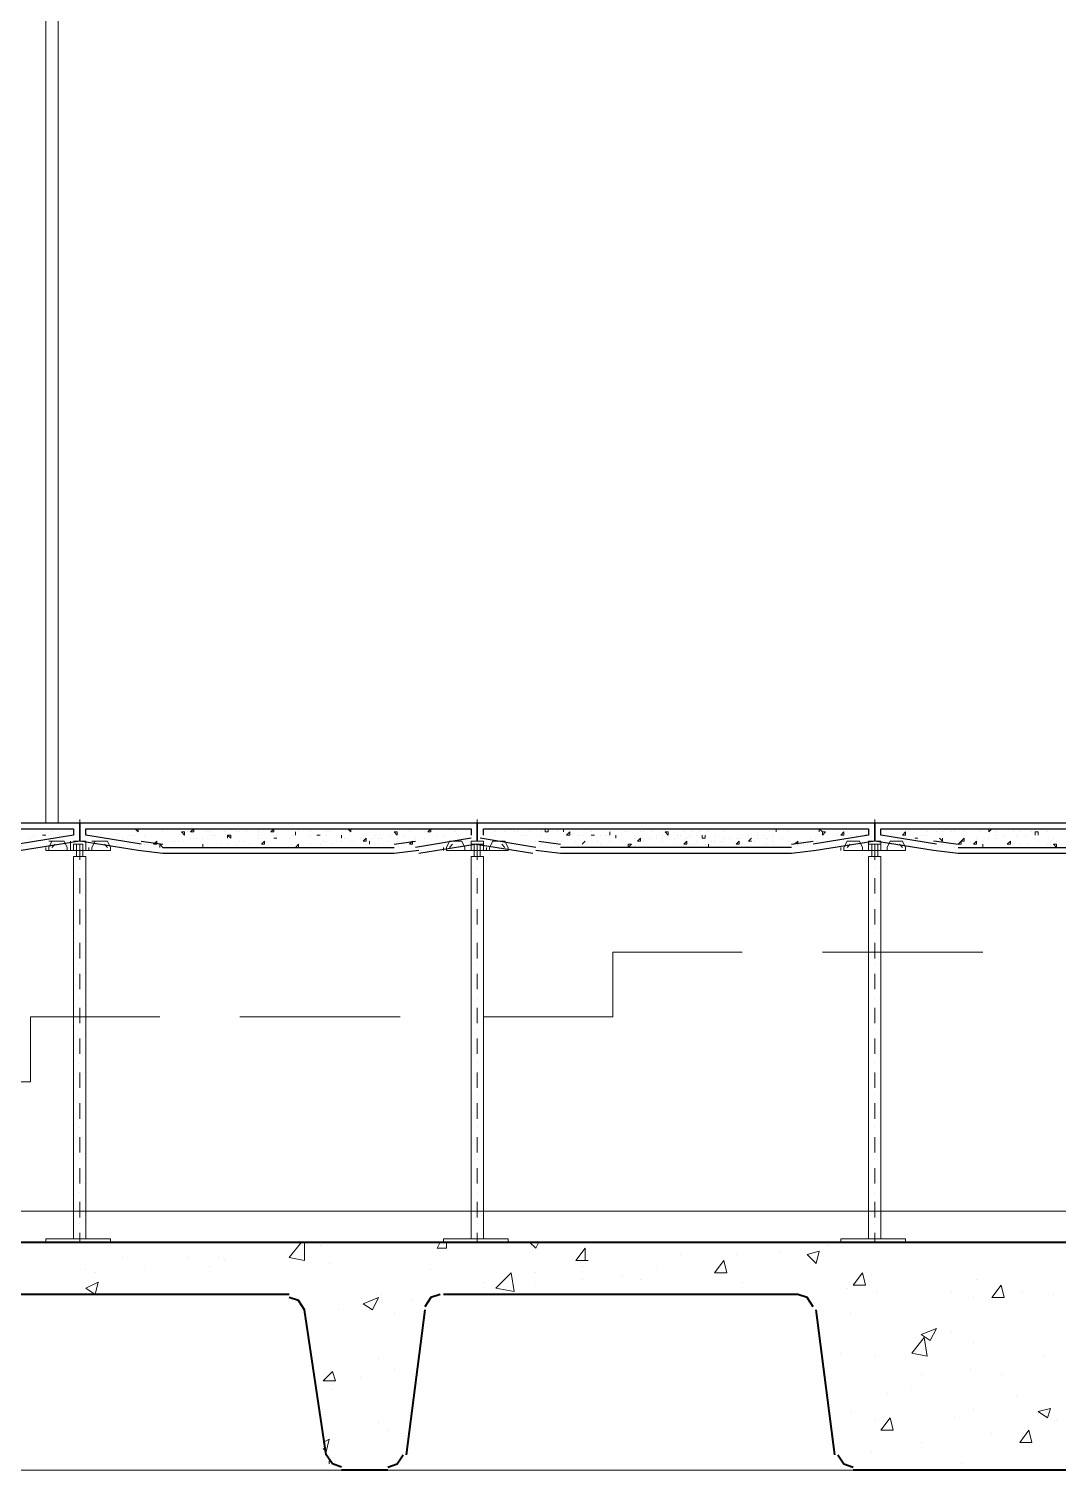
# Model space of a CAD drawing. Header units: millimetres. Extents: x 182 to 575, y -105 to 95.
# Drawn here: x 372.887 to 374.477, y 4.172 to 6.398 of the extents above; entities that cross this region are included whole.
import ezdxf

# ---------------------------------------------------------------- set-up
doc = ezdxf.new("R2010")
doc.units = ezdxf.units.MM
doc.header["$MEASUREMENT"] = 0
doc.layers.add('PDF_Geometry', color=7, linetype='Continuous')

msp = doc.modelspace()

# ---------------------------------------------------------------- linework, layer by layer
at = {"layer": 'PDF_Geometry', "lineweight": 20}
for points in [[(374.875, 8.2245), (374.875, 7.7245), (374.875, 5.1722), (374.875, 7.7245), (372.9321, 7.7245), (372.9321, 5.1722)], [(372.9131, 5.1722), (372.9131, 7.7245), (370.975, 7.7245), (370.975, 4.9722)], [(372.956, 5.1293), (372.9464, 5.1293), (372.9512, 5.1293), (372.9464, 5.1293), (372.9464, 5.1341), (372.9417, 5.1436), (372.9179, 5.1436), (372.9417, 5.1436), (372.9226, 5.1436), (372.9179, 5.1341), (372.9226, 5.1436)], [(372.9179, 5.1436), (372.9179, 5.1436)], [(372.9417, 5.1436), (372.9464, 5.1341), (372.9417, 5.1436)], [(372.9417, 5.1436), (372.9417, 5.1436)], [(372.9512, 5.1436), (372.9512, 5.1293)], [(372.975, 5.1436), (372.956, 5.1436), (372.975, 5.1436), (372.975, 5.1293), (372.975, 5.1388), (372.975, 5.1293), (372.9798, 5.1293), (372.975, 5.1293), (372.9845, 5.1293)], [(372.956, 5.1436), (372.956, 5.1436)], [(372.975, 5.1436), (372.975, 5.1436)], [(372.9845, 5.1436), (373.0083, 5.1436), (372.9893, 5.1436), (372.9845, 5.1341), (372.9845, 5.1293), (372.9845, 5.1341)], [(372.9845, 5.1341), (372.9893, 5.1436), (372.9845, 5.1341)], [(372.9845, 5.1436), (372.9845, 5.1436)], [(373.0083, 5.1436), (373.0131, 5.1341), (373.0083, 5.1436), (372.9893, 5.1436)], [(372.9893, 5.1436), (372.9893, 5.1436)], [(373.0083, 5.1436), (373.0083, 5.1436)], [(373.5655, 5.1293), (373.5607, 5.1293), (373.5702, 5.1293), (373.5607, 5.1293), (373.5607, 5.1341), (373.556, 5.1436), (373.5369, 5.1436), (373.5321, 5.1341), (373.5369, 5.1436)], [(373.5369, 5.1436), (373.556, 5.1436), (373.5369, 5.1436)], [(373.5369, 5.1436), (373.5369, 5.1436)], [(373.556, 5.1436), (373.5607, 5.1341), (373.556, 5.1436)], [(373.556, 5.1436), (373.556, 5.1436)], [(373.5702, 5.1388), (373.5702, 5.1293), (373.5702, 5.1436)], [(373.5702, 5.1436), (373.5702, 5.1436)], [(373.5893, 5.1436), (373.5893, 5.1293), (373.5893, 5.1388)], [(373.5893, 5.1436), (373.5893, 5.1436)], [(373.6226, 5.1436), (373.6274, 5.1341), (373.6226, 5.1436), (373.6036, 5.1436), (373.5988, 5.1341), (373.5988, 5.1293), (373.5988, 5.1341)], [(373.5988, 5.1341), (373.6036, 5.1436), (373.5988, 5.1341)], [(373.6036, 5.1436), (373.6226, 5.1436), (373.6036, 5.1436)], [(373.6036, 5.1436), (373.6036, 5.1436)], [(373.6226, 5.1436), (373.6226, 5.1436)], [(374.175, 5.1293), (374.175, 5.1341), (374.1702, 5.1436), (374.1512, 5.1436), (374.1464, 5.1341), (374.1512, 5.1436)], [(374.1512, 5.1436), (374.1702, 5.1436), (374.1512, 5.1436)], [(374.1512, 5.1436), (374.1512, 5.1436)], [(374.1702, 5.1436), (374.175, 5.1341), (374.1702, 5.1436)], [(374.1702, 5.1436), (374.1702, 5.1436)], [(374.1845, 5.1388), (374.1845, 5.1293), (374.1845, 5.1436)], [(374.1845, 5.1436), (374.1845, 5.1436)], [(374.2036, 5.1436), (374.2036, 5.1293), (374.2036, 5.1388)], [(374.2036, 5.1436), (374.2036, 5.1436)], [(374.2369, 5.1436), (374.2417, 5.1341), (374.2369, 5.1436), (374.2179, 5.1436), (374.2131, 5.1341), (374.2131, 5.1293)], [(374.2131, 5.1341), (374.2179, 5.1436), (374.2131, 5.1341)], [(374.2179, 5.1436), (374.2369, 5.1436), (374.2179, 5.1436)], [(374.2179, 5.1436), (374.2179, 5.1436)], [(374.2369, 5.1436), (374.2369, 5.1436)], [(373.0131, 5.1341), (373.0131, 5.1293), (373.0131, 5.1341), (373.0131, 5.1293), (372.9131, 5.1293)], [(372.9131, 5.1293), (372.9131, 5.1293)], [(372.9179, 5.1341), (372.9179, 5.1293)], [(372.9274, 5.1388), (372.9226, 5.1341)], [(372.9226, 5.1388), (372.9226, 5.1388)], [(372.9417, 5.1388), (372.9417, 5.1388)], [(372.9464, 5.1293), (372.9464, 5.1341), (372.9464, 5.1293)], [(372.9464, 5.1293), (372.9464, 5.1293)], [(372.9512, 5.1293), (372.9512, 5.1293)], [(372.9702, 5.1198), (372.9702, 5.1388), (372.956, 5.1388), (372.956, 5.1293), (372.956, 5.1388)], [(372.956, 5.1388), (372.956, 5.1388)], [(372.956, 5.1388), (372.956, 5.1388)], [(372.956, 5.1293), (372.956, 5.1293)], [(372.9607, 5.1388), (372.9607, 5.1198)], [(372.9655, 5.1388), (372.9655, 5.1293)], [(372.9702, 5.1388), (372.9702, 5.1388)], [(372.975, 5.1388), (372.975, 5.1388)], [(372.975, 5.1293), (372.975, 5.1293)], [(372.9798, 5.1341), (372.9798, 5.1293)], [(372.9798, 5.1293), (372.9798, 5.1293)], [(372.9845, 5.1293), (372.9845, 5.1293)], [(372.9893, 5.1388), (372.9893, 5.1388)], [(373.0083, 5.1341), (373.0036, 5.1388)], [(373.0083, 5.1388), (373.0083, 5.1388)], [(373.0131, 5.1293), (373.0131, 5.1293)], [(373.5274, 5.1341), (373.5274, 5.1293)], [(373.5321, 5.1293), (373.5321, 5.1341), (373.5321, 5.1293)], [(373.6274, 5.1341), (373.6274, 5.1293), (373.6274, 5.1341), (373.6274, 5.1293), (373.5321, 5.1293)], [(373.5321, 5.1293), (373.5321, 5.1293)], [(373.5417, 5.1388), (373.5369, 5.1341)], [(373.5369, 5.1388), (373.5369, 5.1388)], [(373.556, 5.1388), (373.556, 5.1388)], [(373.5607, 5.1293), (373.5607, 5.1341), (373.5607, 5.1293)], [(373.5607, 5.1293), (373.5607, 5.1293)], [(373.5655, 5.1293), (373.5655, 5.1293)], [(373.5702, 5.1293), (373.5702, 5.1388), (373.5893, 5.1388), (373.5893, 5.1293), (373.594, 5.1293), (373.5893, 5.1293), (373.5988, 5.1293)], [(373.5702, 5.1388), (373.5702, 5.1388)], [(373.5702, 5.1388), (373.5702, 5.1388)], [(373.5702, 5.1293), (373.5702, 5.1293)], [(373.575, 5.1388), (373.575, 5.1198)], [(373.5798, 5.1388), (373.5798, 5.1293)], [(373.5845, 5.1388), (373.5845, 5.1198)], [(373.5893, 5.1388), (373.5893, 5.1388)], [(373.5893, 5.1388), (373.5893, 5.1388)], [(373.5893, 5.1293), (373.5893, 5.1293)], [(373.594, 5.1341), (373.594, 5.1293)], [(373.594, 5.1293), (373.594, 5.1293)], [(373.5988, 5.1293), (373.5988, 5.1293)], [(373.6036, 5.1388), (373.6036, 5.1388)], [(373.6226, 5.1341), (373.6179, 5.1388)], [(373.6226, 5.1388), (373.6226, 5.1388)], [(373.6274, 5.1293), (373.6274, 5.1293)], [(374.1417, 5.1341), (374.1417, 5.1293)], [(374.1464, 5.1293), (374.1464, 5.1341), (374.1464, 5.1293)], [(374.2417, 5.1341), (374.2417, 5.1293), (374.2417, 5.1341), (374.2417, 5.1293), (374.1464, 5.1293)], [(374.1464, 5.1293), (374.1464, 5.1293)], [(374.156, 5.1388), (374.1512, 5.1341)], [(374.1512, 5.1388), (374.1512, 5.1388)], [(374.1702, 5.1388), (374.1702, 5.1388)], [(374.175, 5.1293), (374.175, 5.1341), (374.175, 5.1293)], [(374.175, 5.1293), (374.175, 5.1293)], [(374.175, 5.1293), (374.1845, 5.1293), (374.175, 5.1293)], [(374.1798, 5.1293), (374.1798, 5.1293)], [(374.1798, 5.1293), (374.1798, 5.1293)], [(374.1798, 5.1293), (374.1798, 5.1293)], [(374.1845, 5.1293), (374.1845, 5.1388), (374.2036, 5.1388), (374.2036, 5.1293), (374.2131, 5.1293), (374.2036, 5.1293), (374.2083, 5.1293)], [(374.1845, 5.1388), (374.1845, 5.1388)], [(374.1845, 5.1388), (374.1845, 5.1388)], [(374.1845, 5.1293), (374.1845, 5.1293)], [(374.1893, 5.1388), (374.1893, 5.1198)], [(374.194, 5.1388), (374.194, 5.1293)], [(374.1988, 5.1388), (374.1988, 5.1198)], [(374.2036, 5.1388), (374.2036, 5.1388)], [(374.2036, 5.1388), (374.2036, 5.1388)], [(374.2036, 5.1293), (374.2036, 5.1293)], [(374.2083, 5.1293), (374.2083, 5.1293)], [(374.2131, 5.1293), (374.2131, 5.1341), (374.2131, 5.1293)], [(374.2131, 5.1293), (374.2131, 5.1293)], [(374.2179, 5.1388), (374.2179, 5.1388)], [(374.2369, 5.1341), (374.2321, 5.1388)], [(374.2369, 5.1388), (374.2369, 5.1388)], [(374.2417, 5.1293), (374.2417, 5.1293)], [(372.975, 4.5293), (372.975, 5.1198), (372.956, 5.1198), (372.956, 4.5293)], [(373.5893, 4.5293), (373.5893, 5.1198), (373.5702, 5.1198), (373.5702, 4.5293)], [(374.2036, 4.5293), (374.2036, 5.1198), (374.1845, 5.1198), (374.1845, 4.5293)]]:
    msp.add_lwpolyline(points, dxfattribs=at)
at = {"layer": 'PDF_Geometry', "lineweight": 25}
for points in [[(372.2607, 5.1293), (372.2226, 5.1245), (372.1845, 5.1245), (372.1464, 5.1293), (372.056, 5.1436), (372.056, 5.1722), (372.3512, 5.1722), (372.3512, 5.1436), (372.3512, 5.1722), (372.9655, 5.1722), (372.9655, 5.1436), (372.875, 5.1293), (372.8369, 5.1245), (372.4798, 5.1245), (372.4417, 5.1293)], [(373.4893, 5.1293), (373.4512, 5.1245), (373.094, 5.1245), (373.056, 5.1293), (372.9655, 5.1436), (372.9655, 5.1722), (373.5798, 5.1722), (373.5798, 5.1436), (373.5798, 5.1722), (374.194, 5.1722), (374.194, 5.1436), (374.1036, 5.1293), (374.0655, 5.1245), (373.7083, 5.1245), (373.6702, 5.1293)], [(374.7179, 5.1293), (374.6798, 5.1245), (374.3226, 5.1245), (374.2845, 5.1293), (374.194, 5.1436), (374.194, 5.1722), (374.8083, 5.1722), (374.8083, 5.1436), (374.8083, 5.1722), (375.4226, 5.1722), (375.4226, 5.1436), (375.3321, 5.1293), (375.294, 5.1245), (374.9369, 5.1245), (374.8988, 5.1293)], [(372.3607, 5.1531), (372.3607, 5.1626), (372.956, 5.1626), (372.956, 5.1531), (372.8702, 5.1388)], [(373.0607, 5.1388), (372.975, 5.1531), (372.975, 5.1626), (373.5702, 5.1626), (373.5702, 5.1531)], [(373.0607, 5.1436), (373.094, 5.1388)], [(373.4512, 5.1388), (373.4845, 5.1436)], [(373.5702, 5.1483), (373.4845, 5.1341)], [(373.6702, 5.1341), (373.5845, 5.1483)], [(373.5893, 5.1531), (373.5893, 5.1626), (374.1845, 5.1626), (374.1845, 5.1531), (374.0988, 5.1388)], [(373.675, 5.1436), (373.7083, 5.1388)], [(374.0655, 5.1388), (374.0988, 5.1436)], [(374.2893, 5.1388), (374.2036, 5.1531), (374.2036, 5.1626), (374.7988, 5.1626), (374.7988, 5.1531)], [(374.2893, 5.1436), (374.3226, 5.1388)], [(373.094, 5.1341), (373.4512, 5.1341)], [(373.5798, 5.1388), (373.4893, 5.1245)], [(373.6655, 5.1245), (373.575, 5.1388)], [(374.0655, 5.1341), (373.7083, 5.1341)], [(374.3226, 5.1341), (374.6798, 5.1341)]]:
    msp.add_lwpolyline(points, dxfattribs=at)
at = {"layer": 'PDF_Geometry', "lineweight": 13}
for points in [[(372.9655, 5.1769), (372.9655, 5.1626)], [(373.5798, 5.1769), (373.5798, 5.1626)], [(374.194, 5.1769), (374.194, 5.1626)], [(372.8893, 5.1626), (372.8893, 5.1626)], [(372.8893, 5.1483), (372.8893, 5.1483)], [(372.8893, 5.1483), (372.8893, 5.1483)], [(372.894, 5.1531), (372.894, 5.1531)], [(372.9131, 5.1531), (372.9131, 5.1531)], [(372.9179, 5.1531), (372.9179, 5.1531)], [(372.9226, 5.1579), (372.9226, 5.1579)], [(372.9321, 5.1531), (372.9321, 5.1531)], [(372.9512, 5.1626), (372.9512, 5.1626)], [(372.9512, 5.1579), (372.9512, 5.1579)], [(372.9655, 5.1531), (372.9655, 5.1531)], [(372.9798, 5.1626), (372.9845, 5.1626)], [(372.9798, 5.1626), (372.9798, 5.1626)], [(372.9893, 5.1626), (372.9893, 5.1626)], [(372.994, 5.1626), (372.994, 5.1626)], [(373.0321, 5.1483), (373.0321, 5.1483)], [(373.0417, 5.1531), (373.0417, 5.1531)], [(373.0464, 5.1531), (373.0464, 5.1531)], [(373.056, 5.1626), (373.056, 5.1626)], [(373.056, 5.1436), (373.056, 5.1436)], [(373.056, 5.1436), (373.056, 5.1436)], [(373.0655, 5.1531), (373.0655, 5.1531)], [(373.0655, 5.1531), (373.0655, 5.1531)], [(373.0655, 5.1531), (373.0655, 5.1531)], [(373.0798, 5.1626), (373.0798, 5.1626)], [(373.094, 5.1579), (373.094, 5.1579)], [(373.094, 5.1579), (373.094, 5.1579)], [(373.094, 5.1579), (373.094, 5.1579)], [(373.094, 5.1436), (373.094, 5.1436)], [(373.1083, 5.1626), (373.1083, 5.1626)], [(373.1083, 5.1626), (373.1083, 5.1626)], [(373.1083, 5.1436), (373.1083, 5.1436)], [(373.1131, 5.1436), (373.1131, 5.1436)], [(373.1179, 5.1626), (373.1179, 5.1626)], [(373.1179, 5.1436), (373.1179, 5.1436)], [(373.1226, 5.1626), (373.1226, 5.1626)], [(373.1274, 5.1626), (373.1274, 5.1626)], [(373.1321, 5.1579), (373.1321, 5.1579)], [(373.1369, 5.1483), (373.1369, 5.1483)], [(373.1417, 5.1483), (373.1417, 5.1483)], [(373.1464, 5.1483), (373.1464, 5.1483)], [(373.156, 5.1483), (373.156, 5.1483)], [(373.1607, 5.1579), (373.1607, 5.1579)], [(373.1655, 5.1579), (373.1655, 5.1579)], [(373.1702, 5.1531), (373.1702, 5.1531)], [(373.175, 5.1531), (373.175, 5.1531)], [(373.1893, 5.1579), (373.1893, 5.1579)], [(373.194, 5.1626), (373.194, 5.1626)], [(373.194, 5.1483), (373.194, 5.1531), (373.1988, 5.1483), (373.1988, 5.1531), (373.194, 5.1531), (373.1988, 5.1531)], [(373.194, 5.1531), (373.194, 5.1531)], [(373.194, 5.1483), (373.194, 5.1483)], [(373.2083, 5.1579), (373.2083, 5.1579)], [(373.2131, 5.1579), (373.2131, 5.1579)], [(373.2131, 5.1436), (373.2131, 5.1436)], [(373.2179, 5.1436), (373.2179, 5.1436)], [(373.2226, 5.1579), (373.2226, 5.1579)], [(373.2226, 5.1579), (373.2226, 5.1579)], [(373.2274, 5.1626), (373.2274, 5.1626)], [(373.2417, 5.1579), (373.2417, 5.1579)], [(373.2417, 5.1531), (373.2417, 5.1531)], [(373.2417, 5.1483), (373.2417, 5.1483)], [(373.2464, 5.1626), (373.2464, 5.1626)], [(373.2464, 5.1436), (373.2464, 5.1436)], [(373.256, 5.1436), (373.256, 5.1436)], [(373.2655, 5.1531), (373.2655, 5.1531)], [(373.2702, 5.1531), (373.2702, 5.1531)], [(373.2702, 5.1483), (373.2702, 5.1483)], [(373.2702, 5.1483), (373.2702, 5.1483)], [(373.2702, 5.1483), (373.2702, 5.1483)], [(373.2893, 5.1483), (373.2893, 5.1483)], [(373.294, 5.1531), (373.294, 5.1531)], [(373.2988, 5.1531), (373.2988, 5.1531)], [(373.2988, 5.1531), (373.2988, 5.1531)], [(373.3036, 5.1579), (373.3036, 5.1579)], [(373.3083, 5.1626), (373.3131, 5.1626)], [(373.3131, 5.1626), (373.3131, 5.1626)], [(373.3226, 5.1579), (373.3226, 5.1579)], [(373.3226, 5.1531), (373.3226, 5.1531)], [(373.3226, 5.1531), (373.3226, 5.1531)], [(373.3321, 5.1626), (373.3321, 5.1626)], [(373.3321, 5.1531), (373.3321, 5.1531)], [(373.3369, 5.1531), (373.3369, 5.1531)], [(373.3417, 5.1436), (373.3417, 5.1436)], [(373.3417, 5.1436), (373.3417, 5.1436)], [(373.3417, 5.1436), (373.3417, 5.1436)], [(373.3464, 5.1579), (373.3464, 5.1579)], [(373.3464, 5.1531), (373.3464, 5.1531)], [(373.3464, 5.1436), (373.3464, 5.1436)], [(373.3512, 5.1579), (373.3512, 5.1579)], [(373.3702, 5.1483), (373.3702, 5.1483)], [(373.3702, 5.1436), (373.3702, 5.1436)], [(373.375, 5.1626), (373.375, 5.1626)], [(373.375, 5.1483), (373.375, 5.1483)], [(373.375, 5.1483), (373.375, 5.1483)], [(373.3845, 5.1626), (373.3845, 5.1626)], [(373.3845, 5.1436), (373.3845, 5.1436)], [(373.3893, 5.1436), (373.3893, 5.1436)], [(373.394, 5.1626), (373.394, 5.1626)], [(373.3988, 5.1483), (373.3988, 5.1483)], [(373.4036, 5.1483), (373.4036, 5.1483)], [(373.4036, 5.1436), (373.4036, 5.1436)], [(373.4179, 5.1483), (373.4179, 5.1483)], [(373.4226, 5.1531), (373.4226, 5.1531)], [(373.4274, 5.1483), (373.4274, 5.1483)], [(373.4321, 5.1483), (373.4321, 5.1483)], [(373.4417, 5.1436), (373.4417, 5.1436)], [(373.4417, 5.1436), (373.4417, 5.1436)], [(373.4417, 5.1436), (373.4417, 5.1436)], [(373.4464, 5.1531), (373.4464, 5.1531)], [(373.4464, 5.1531), (373.4464, 5.1531)], [(373.4512, 5.1579), (373.4512, 5.1579)], [(373.456, 5.1483), (373.456, 5.1483)], [(373.456, 5.1436), (373.456, 5.1436)], [(373.4655, 5.1531), (373.4655, 5.1531)], [(373.475, 5.1626), (373.475, 5.1626)], [(373.475, 5.1579), (373.475, 5.1579)], [(373.475, 5.1436), (373.475, 5.1436)], [(373.4798, 5.1436), (373.4798, 5.1436)], [(373.4845, 5.1483), (373.4845, 5.1483)], [(373.4988, 5.1626), (373.4988, 5.1626)], [(373.4988, 5.1579), (373.4988, 5.1579)], [(373.4988, 5.1483), (373.4988, 5.1483)], [(373.5036, 5.1626), (373.5036, 5.1626)], [(373.5083, 5.1579), (373.5083, 5.1579)], [(373.5179, 5.1531), (373.5179, 5.1531)], [(373.5274, 5.1626), (373.5274, 5.1626)], [(373.5274, 5.1626), (373.5274, 5.1626)], [(373.5274, 5.1531), (373.5274, 5.1531)], [(373.5274, 5.1531), (373.5274, 5.1531)], [(373.5274, 5.1531), (373.5274, 5.1531)], [(373.5464, 5.1579), (373.5464, 5.1579)], [(373.5512, 5.1531), (373.5512, 5.1531)], [(373.556, 5.1626), (373.556, 5.1626)], [(373.5798, 5.1531), (373.5798, 5.1531)], [(373.6036, 5.1626), (373.6036, 5.1626)], [(373.6083, 5.1579), (373.6083, 5.1579)], [(373.6083, 5.1531), (373.6083, 5.1531)], [(373.6226, 5.1579), (373.6226, 5.1579)], [(373.6369, 5.1579), (373.6369, 5.1579)], [(373.6417, 5.1626), (373.6417, 5.1626)], [(373.6417, 5.1626), (373.6417, 5.1626)], [(373.6417, 5.1579), (373.6417, 5.1579)], [(373.6512, 5.1626), (373.6512, 5.1626)], [(373.6512, 5.1626), (373.6512, 5.1626)], [(373.6512, 5.1531), (373.6512, 5.1531)], [(373.656, 5.1531), (373.656, 5.1531)], [(373.6607, 5.1579), (373.6607, 5.1579)], [(373.6702, 5.1436), (373.6702, 5.1436)], [(373.6702, 5.1436), (373.6702, 5.1436)], [(373.6702, 5.1436), (373.6702, 5.1436)], [(373.6702, 5.1436), (373.6702, 5.1436)], [(373.675, 5.1626), (373.675, 5.1626)], [(373.6798, 5.1626), (373.6798, 5.1626)], [(373.6798, 5.1579), (373.6798, 5.1579)], [(373.6798, 5.1531), (373.6798, 5.1531)], [(373.6893, 5.1626), (373.6893, 5.1579), (373.6845, 5.1579), (373.6845, 5.1626)], [(373.6893, 5.1579), (373.6893, 5.1579)], [(373.6893, 5.1483), (373.6893, 5.1483)], [(373.7036, 5.1626), (373.7036, 5.1626)], [(373.7036, 5.1579), (373.7036, 5.1579)], [(373.7036, 5.1436), (373.7036, 5.1436)], [(373.7131, 5.1626), (373.7131, 5.1626)], [(373.7131, 5.1531), (373.7131, 5.1531)], [(373.7226, 5.1531), (373.7226, 5.1531)], [(373.7321, 5.1626), (373.7321, 5.1626)], [(373.7321, 5.1626), (373.7321, 5.1626)], [(373.7321, 5.1436), (373.7321, 5.1436)], [(373.7369, 5.1531), (373.7369, 5.1531)], [(373.7417, 5.1531), (373.7417, 5.1531)], [(373.756, 5.1579), (373.756, 5.1579)], [(373.756, 5.1579), (373.756, 5.1579)], [(373.756, 5.1531), (373.756, 5.1531)], [(373.756, 5.1531), (373.7607, 5.1531)], [(373.756, 5.1483), (373.756, 5.1483)], [(373.7607, 5.1531), (373.7607, 5.1531)], [(373.7655, 5.1436), (373.7655, 5.1436)], [(373.7702, 5.1531), (373.7702, 5.1531)], [(373.7798, 5.1531), (373.7798, 5.1531)], [(373.7845, 5.1579), (373.7845, 5.1579)], [(373.7845, 5.1579), (373.7845, 5.1579)], [(373.7845, 5.1579), (373.7845, 5.1579)], [(373.7845, 5.1436), (373.7845, 5.1436)], [(373.794, 5.1531), (373.794, 5.1531)], [(373.794, 5.1483), (373.794, 5.1483)], [(373.794, 5.1483), (373.794, 5.1483)], [(373.7988, 5.1626), (373.7988, 5.1626)], [(373.8036, 5.1436), (373.8036, 5.1436)], [(373.8083, 5.1579), (373.8083, 5.1579)], [(373.8131, 5.1579), (373.8131, 5.1579)], [(373.8179, 5.1626), (373.8226, 5.1626)], [(373.8226, 5.1626), (373.8226, 5.1626)], [(373.8226, 5.1531), (373.8226, 5.1531)], [(373.8226, 5.1483), (373.8226, 5.1483)], [(373.8321, 5.1579), (373.8321, 5.1579)], [(373.8321, 5.1436), (373.8321, 5.1436)], [(373.8369, 5.1579), (373.8369, 5.1579)], [(373.8369, 5.1483), (373.8369, 5.1483)], [(373.8369, 5.1436), (373.8369, 5.1436)], [(373.8464, 5.1483), (373.8464, 5.1483)], [(373.8464, 5.1483), (373.8464, 5.1483)], [(373.8512, 5.1579), (373.8512, 5.1579)], [(373.856, 5.1531), (373.856, 5.1531)], [(373.856, 5.1531), (373.856, 5.1531)], [(373.856, 5.1531), (373.856, 5.1531)], [(373.856, 5.1483), (373.856, 5.1483)], [(373.8607, 5.1626), (373.8607, 5.1626)], [(373.8655, 5.1531), (373.8655, 5.1531)], [(373.8655, 5.1531), (373.8655, 5.1531)], [(373.8655, 5.1483), (373.8655, 5.1483)], [(373.8655, 5.1436), (373.8655, 5.1436)], [(373.8655, 5.1436), (373.8655, 5.1436)], [(373.8655, 5.1436), (373.8655, 5.1436)], [(373.875, 5.1483), (373.875, 5.1483)], [(373.8845, 5.1483), (373.8845, 5.1483)], [(373.8893, 5.1531), (373.8893, 5.1531)], [(373.894, 5.1531), (373.894, 5.1531)], [(373.8988, 5.1579), (373.8988, 5.1579)], [(373.9036, 5.1483), (373.9036, 5.1483)], [(373.9083, 5.1531), (373.9083, 5.1531)], [(373.9131, 5.1579), (373.9131, 5.1579)], [(373.9179, 5.1531), (373.9179, 5.1531)], [(373.9179, 5.1436), (373.9179, 5.1436)], [(373.9226, 5.1579), (373.9226, 5.1579)], [(373.9321, 5.1531), (373.9321, 5.1483), (373.9274, 5.1483), (373.9274, 5.1531)], [(373.9274, 5.1483), (373.9274, 5.1483)], [(373.9274, 5.1483), (373.9274, 5.1483)], [(373.9321, 5.1626), (373.9321, 5.1626)], [(373.9369, 5.1579), (373.9369, 5.1579)], [(373.9417, 5.1436), (373.9417, 5.1436)], [(373.9464, 5.1531), (373.9464, 5.1531)], [(373.9464, 5.1436), (373.9464, 5.1436)], [(373.956, 5.1436), (373.956, 5.1436)], [(373.9607, 5.1579), (373.9607, 5.1579)], [(373.9607, 5.1483), (373.9607, 5.1483)], [(373.9607, 5.1436), (373.9607, 5.1436)], [(373.9702, 5.1626), (373.9702, 5.1626)], [(373.9702, 5.1626), (373.9702, 5.1626)], [(373.9702, 5.1483), (373.9702, 5.1483)], [(373.9702, 5.1483), (373.9702, 5.1483)], [(373.9798, 5.1483), (373.9798, 5.1483)], [(373.9845, 5.1626), (373.9845, 5.1626)], [(373.9845, 5.1483), (373.9845, 5.1483)], [(373.9845, 5.1436), (373.9845, 5.1436)], [(373.9988, 5.1531), (373.9988, 5.1531)], [(374.0036, 5.1436), (373.9988, 5.1436), (374.0036, 5.1483)], [(373.9988, 5.1483), (373.9988, 5.1483)], [(373.9988, 5.1436), (373.9988, 5.1436)], [(374.0083, 5.1436), (374.0083, 5.1436)], [(374.0131, 5.1531), (374.0131, 5.1531)], [(374.0131, 5.1483), (374.0131, 5.1483)], [(374.0226, 5.1531), (374.0226, 5.1531)], [(374.0274, 5.1483), (374.0274, 5.1483)], [(374.0321, 5.1579), (374.0321, 5.1579)], [(374.0369, 5.1531), (374.0369, 5.1531)], [(374.0369, 5.1436), (374.0369, 5.1436)], [(374.0417, 5.1626), (374.0417, 5.1626)], [(374.0417, 5.1579), (374.0417, 5.1579)], [(374.0512, 5.1483), (374.0512, 5.1483)], [(374.0607, 5.1626), (374.0607, 5.1626)], [(374.0607, 5.1579), (374.0607, 5.1579)], [(374.0607, 5.1436), (374.0607, 5.1436)], [(374.0702, 5.1388), (374.075, 5.1436), (374.075, 5.1388)], [(374.075, 5.1626), (374.075, 5.1626)], [(374.075, 5.1626), (374.075, 5.1626)], [(374.075, 5.1436), (374.075, 5.1436)], [(374.0798, 5.1436), (374.0798, 5.1436)], [(374.0845, 5.1626), (374.0845, 5.1626)], [(374.0893, 5.1626), (374.0893, 5.1626)], [(374.0893, 5.1436), (374.0893, 5.1436)], [(374.094, 5.1483), (374.094, 5.1483)], [(374.1036, 5.1436), (374.1036, 5.1436)], [(374.1083, 5.1579), (374.1083, 5.1626), (374.1131, 5.1579)], [(374.1083, 5.1579), (374.1083, 5.1579)], [(374.1131, 5.1483), (374.1131, 5.1483)], [(374.1226, 5.1483), (374.1226, 5.1483)], [(374.1369, 5.1531), (374.1369, 5.1531)], [(374.1369, 5.1531), (374.1369, 5.1531)], [(374.156, 5.1531), (374.156, 5.1531)], [(374.1655, 5.1531), (374.1655, 5.1531)], [(374.1798, 5.1531), (374.1798, 5.1531)], [(374.1845, 5.1531), (374.1798, 5.1531)], [(374.194, 5.1531), (374.194, 5.1531)], [(374.2131, 5.1626), (374.2131, 5.1626)], [(374.2179, 5.1626), (374.2179, 5.1626)], [(374.2321, 5.1626), (374.2321, 5.1626)], [(374.2559, 5.1483), (374.2607, 5.1483)], [(374.2607, 5.1483), (374.2607, 5.1483)], [(374.2655, 5.1531), (374.2655, 5.1531)], [(374.2702, 5.1531), (374.2702, 5.1531)], [(374.275, 5.1626), (374.275, 5.1626)], [(374.275, 5.1579), (374.275, 5.1579)], [(374.2893, 5.1579), (374.2893, 5.1579)], [(374.2893, 5.1436), (374.2893, 5.1436)], [(374.294, 5.1483), (374.294, 5.1483)], [(374.294, 5.1483), (374.2988, 5.1436), (374.2988, 5.1483)], [(374.2988, 5.1626), (374.2988, 5.1626)], [(374.2988, 5.1626), (374.2988, 5.1626)], [(374.2988, 5.1579), (374.2988, 5.1579)], [(374.3036, 5.1626), (374.3036, 5.1626)], [(374.3036, 5.1626), (374.3036, 5.1626)], [(374.3131, 5.1579), (374.3131, 5.1579)], [(374.3179, 5.1579), (374.3179, 5.1579)], [(374.3179, 5.1436), (374.3179, 5.1436)], [(374.3226, 5.1436), (374.3226, 5.1436)], [(374.3274, 5.1626), (374.3274, 5.1626)], [(374.3321, 5.1579), (374.3321, 5.1579)], [(374.3417, 5.1626), (374.3417, 5.1626)], [(374.3417, 5.1436), (374.3417, 5.1436)], [(374.3512, 5.1483), (374.3512, 5.1483)], [(374.3512, 5.1436), (374.3512, 5.1436)], [(374.356, 5.1579), (374.356, 5.1579)], [(374.3607, 5.1436), (374.3607, 5.1436)], [(374.3702, 5.1483), (374.3702, 5.1483)], [(374.3798, 5.1579), (374.3798, 5.1579)], [(374.3798, 5.1531), (374.3798, 5.1531)], [(374.3798, 5.1483), (374.3798, 5.1483)], [(374.394, 5.1531), (374.394, 5.1531)], [(374.4083, 5.1579), (374.4083, 5.1579)], [(374.4083, 5.1579), (374.4083, 5.1579)], [(374.4131, 5.1531), (374.4131, 5.1531)], [(374.4179, 5.1579), (374.4179, 5.1579)], [(374.4274, 5.1531), (374.4274, 5.1531)], [(374.4369, 5.1626), (374.4369, 5.1626)], [(374.4369, 5.1579), (374.4369, 5.1579)], [(374.4417, 5.1531), (374.4417, 5.1579), (374.4464, 5.1579), (374.4464, 5.1531)], [(374.4464, 5.1579), (374.4464, 5.1579)], [(374.4464, 5.1579), (374.4464, 5.1579)], [(374.4464, 5.1436), (374.4464, 5.1436)], [(374.4607, 5.1579), (374.4607, 5.1579)], [(374.4702, 5.1626), (374.4702, 5.1626)], [(374.4702, 5.1483), (374.4702, 5.1483)], [(374.475, 5.1626), (374.475, 5.1626)], [(374.475, 5.1436), (374.475, 5.1436)], [(372.9655, 5.1388), (372.9655, 5.115)], [(373.0655, 5.1388), (373.0655, 5.1388)], [(373.0702, 5.1388), (373.0702, 5.1388)], [(373.0798, 5.1388), (373.0798, 5.1388)], [(373.0798, 5.1388), (373.0798, 5.1388)], [(373.0893, 5.1388), (373.0893, 5.1388)], [(373.094, 5.1341), (373.0893, 5.1388), (373.0893, 5.1341)], [(373.094, 5.1388), (373.094, 5.1388)], [(373.0988, 5.1341), (373.0988, 5.1341)], [(373.1226, 5.1341), (373.1274, 5.1341)], [(373.1226, 5.1341), (373.1226, 5.1341)], [(373.1274, 5.1341), (373.1274, 5.1341)], [(373.156, 5.1341), (373.156, 5.1341)], [(373.1702, 5.1341), (373.1702, 5.1341)], [(373.1845, 5.1388), (373.1845, 5.1388)], [(373.194, 5.1388), (373.194, 5.1388)], [(373.194, 5.1341), (373.194, 5.1341)], [(373.2083, 5.1388), (373.2083, 5.1388)], [(373.2274, 5.1388), (373.2274, 5.1388)], [(373.294, 5.1341), (373.294, 5.1341)], [(373.2988, 5.1341), (373.3036, 5.1388), (373.3036, 5.1341)], [(373.3179, 5.1341), (373.3179, 5.1341)], [(373.3226, 5.1388), (373.3226, 5.1388)], [(373.3369, 5.1388), (373.3369, 5.1388)], [(373.356, 5.1388), (373.356, 5.1388)], [(373.4131, 5.1388), (373.4131, 5.1388)], [(373.4226, 5.1388), (373.4226, 5.1388)], [(373.4274, 5.1388), (373.4274, 5.1388)], [(373.4512, 5.1388), (373.4512, 5.1388)], [(373.5798, 5.1388), (373.5798, 5.115)], [(373.6798, 5.1388), (373.6798, 5.1388)], [(373.694, 5.1341), (373.694, 5.1341)], [(373.7083, 5.1341), (373.7083, 5.1341)], [(373.7226, 5.1341), (373.7226, 5.1341)], [(373.7369, 5.1388), (373.7369, 5.1388)], [(373.7417, 5.1388), (373.7417, 5.1388)], [(373.7417, 5.1341), (373.7417, 5.1341)], [(373.7464, 5.1341), (373.7464, 5.1341)], [(373.7702, 5.1388), (373.7702, 5.1388)], [(373.7798, 5.1341), (373.7798, 5.1341)], [(373.7798, 5.1341), (373.7798, 5.1341)], [(373.8083, 5.1388), (373.8083, 5.1388)], [(373.8083, 5.1388), (373.8083, 5.1388)], [(373.8845, 5.1388), (373.8845, 5.1388)], [(373.8988, 5.1388), (373.8988, 5.1388)], [(373.9083, 5.1388), (373.9083, 5.1388)], [(373.9131, 5.1388), (373.9131, 5.1388)], [(373.9321, 5.1388), (373.9321, 5.1388)], [(373.9369, 5.1341), (373.9369, 5.1341)], [(373.9702, 5.1341), (373.975, 5.1341)], [(373.975, 5.1341), (373.975, 5.1341)], [(374.0083, 5.1341), (374.0083, 5.1341)], [(374.0083, 5.1341), (374.0083, 5.1341)], [(374.0274, 5.1388), (374.0274, 5.1388)], [(374.0369, 5.1388), (374.0369, 5.1388)], [(374.0369, 5.1341), (374.0369, 5.1341)], [(374.0369, 5.1341), (374.0369, 5.1341)], [(374.0607, 5.1388), (374.0607, 5.1388)], [(374.0607, 5.1388), (374.0607, 5.1388)], [(374.0702, 5.1388), (374.0702, 5.1388)], [(374.0845, 5.1388), (374.0845, 5.1388)], [(374.0893, 5.1388), (374.0893, 5.1388)], [(374.194, 5.1388), (374.194, 5.115)], [(374.2988, 5.1388), (374.2988, 5.1388)], [(374.3179, 5.1388), (374.3179, 5.1388)], [(374.3179, 5.1341), (374.3179, 5.1341)], [(374.3464, 5.1341), (374.3464, 5.1341)], [(374.3607, 5.1341), (374.3607, 5.1341)], [(374.394, 5.1341), (374.3988, 5.1341)], [(374.394, 5.1341), (374.394, 5.1341)], [(374.3988, 5.1341), (374.3988, 5.1341)], [(374.4036, 5.1341), (374.4036, 5.1341)], [(374.4131, 5.1341), (374.4131, 5.1341)], [(374.4179, 5.1388), (374.4179, 5.1388)], [(374.4321, 5.1388), (374.4321, 5.1388)], [(374.4607, 5.1388), (374.4607, 5.1388)], [(374.4655, 5.1388), (374.4655, 5.1388)], [(372.9655, 5.1007), (372.9655, 5.1007)], [(373.5798, 5.1007), (373.5798, 5.1007)], [(374.194, 5.1007), (374.194, 5.1007)], [(372.9655, 5.0864), (372.9655, 5.0626)], [(373.5798, 5.0864), (373.5798, 5.0626)], [(374.194, 5.0864), (374.194, 5.0626)], [(372.9655, 5.0531), (372.9655, 5.0531)], [(372.9655, 5.0388), (372.9655, 5.015)], [(373.5798, 5.0531), (373.5798, 5.0531)], [(373.5798, 5.0388), (373.5798, 5.015)], [(374.194, 5.0531), (374.194, 5.0531)], [(374.194, 5.0388), (374.194, 5.015)], [(372.9655, 5.0007), (372.9655, 5.0007)], [(373.5798, 5.0007), (373.5798, 5.0007)], [(374.194, 5.0007), (374.194, 5.0007)], [(372.9655, 4.9864), (372.9655, 4.9626)], [(373.5798, 4.9864), (373.5798, 4.9626)], [(373.5893, 4.8722), (373.7893, 4.8722), (373.7893, 4.9722), (373.9893, 4.9722)], [(374.1131, 4.9722), (374.3607, 4.9722)], [(374.194, 4.9864), (374.194, 4.9626)], [(372.9655, 4.9531), (372.9655, 4.9531)], [(373.5798, 4.9531), (373.5798, 4.9531)], [(374.194, 4.9531), (374.194, 4.9531)], [(372.9655, 4.9388), (372.9655, 4.915)], [(373.5798, 4.9388), (373.5798, 4.915)], [(374.194, 4.9388), (374.194, 4.915)], [(372.9655, 4.9007), (372.9655, 4.9007)], [(373.5798, 4.9007), (373.5798, 4.9007)], [(374.194, 4.9007), (374.194, 4.9007)], [(372.9655, 4.8864), (372.9655, 4.8626)], [(373.5798, 4.8864), (373.5798, 4.8626)], [(374.194, 4.8864), (374.194, 4.8626)], [(372.6893, 4.7722), (372.8893, 4.7722), (372.8893, 4.8722), (373.0893, 4.8722)], [(372.9655, 4.8531), (372.9655, 4.8531)], [(373.2131, 4.8722), (373.4607, 4.8722)], [(373.5798, 4.8531), (373.5798, 4.8531)], [(374.194, 4.8531), (374.194, 4.8531)], [(372.9655, 4.8388), (372.9655, 4.815)], [(373.5798, 4.8388), (373.5798, 4.815)], [(374.194, 4.8388), (374.194, 4.815)], [(372.9655, 4.8007), (372.9655, 4.8007)], [(372.9655, 4.7864), (372.9655, 4.7626)], [(373.5798, 4.8007), (373.5798, 4.8007)], [(373.5798, 4.7864), (373.5798, 4.7626)], [(374.194, 4.8007), (374.194, 4.8007)], [(374.194, 4.7864), (374.194, 4.7626)], [(372.9655, 4.7531), (372.9655, 4.7531)], [(373.5798, 4.7531), (373.5798, 4.7531)], [(374.194, 4.7531), (374.194, 4.7531)], [(372.9655, 4.7388), (372.9655, 4.715)], [(373.5798, 4.7388), (373.5798, 4.715)], [(374.194, 4.7388), (374.194, 4.715)], [(372.9655, 4.7007), (372.9655, 4.7007)], [(373.5798, 4.7007), (373.5798, 4.7007)], [(374.194, 4.7007), (374.194, 4.7007)], [(372.9655, 4.6864), (372.9655, 4.6626)], [(373.5798, 4.6864), (373.5798, 4.6626)], [(374.194, 4.6864), (374.194, 4.6626)], [(372.9655, 4.6531), (372.9655, 4.6531)], [(373.5798, 4.6531), (373.5798, 4.6531)], [(374.194, 4.6531), (374.194, 4.6531)], [(372.9655, 4.6388), (372.9655, 4.615)], [(373.5798, 4.6388), (373.5798, 4.615)], [(374.194, 4.6388), (374.194, 4.615)], [(372.9655, 4.6007), (372.9655, 4.6007)], [(372.9655, 4.5864), (372.9655, 4.5626)], [(373.5798, 4.6007), (373.5798, 4.6007)], [(373.5798, 4.5864), (373.5798, 4.5626)], [(374.194, 4.6007), (374.194, 4.6007)], [(374.194, 4.5864), (374.194, 4.5626)], [(364.4655, 4.5722), (383.4702, 4.5722)], [(372.9655, 4.5531), (372.9655, 4.5531)], [(373.5798, 4.5531), (373.5798, 4.5531)], [(374.194, 4.5531), (374.194, 4.5531)], [(372.9655, 4.5388), (372.9655, 4.5245)], [(373.5798, 4.5388), (373.5798, 4.5245)], [(374.194, 4.5388), (374.194, 4.5245)], [(387.8893, 4.1722), (383.2464, 4.1722), (364.6702, 4.1722), (364.7226, 4.1722)]]:
    msp.add_lwpolyline(points, dxfattribs=at)
for points in [[(372.9131, 5.1531), (372.9083, 5.1531)], [(373.056, 5.1626), (373.056, 5.1579), (373.0512, 5.1626)], [(373.0845, 5.1436), (373.0845, 5.1388), (373.0798, 5.1388)], [(373.1274, 5.1579), (373.1274, 5.1531), (373.1226, 5.1579)], [(373.1417, 5.1579), (373.1369, 5.1579), (373.1417, 5.1626)], [(373.2274, 5.1626), (373.2226, 5.1626)], [(373.2512, 5.1388), (373.2464, 5.1388), (373.2512, 5.1436)], [(373.2655, 5.1626), (373.2655, 5.1579), (373.2607, 5.1579)], [(373.2702, 5.1483), (373.2655, 5.1483)], [(373.2988, 5.1579), (373.2988, 5.1531)], [(373.3369, 5.1531), (373.3321, 5.1531)], [(373.3702, 5.1531), (373.3702, 5.1483)], [(373.3845, 5.1626), (373.3845, 5.1579), (373.3798, 5.1626)], [(373.4083, 5.1483), (373.4083, 5.1436), (373.4036, 5.1436)], [(373.4131, 5.1436), (373.4131, 5.1388)], [(373.456, 5.1579), (373.456, 5.1531), (373.4512, 5.1579)], [(373.4798, 5.1436), (373.4798, 5.1388), (373.475, 5.1388)], [(373.5036, 5.1579), (373.5083, 5.1626), (373.5083, 5.1579)], [(373.6512, 5.1626), (373.6464, 5.1626)], [(373.7131, 5.1626), (373.7131, 5.1579)], [(373.7226, 5.1579), (373.7226, 5.1531), (373.7179, 5.1531)], [(373.7464, 5.1436), (373.7417, 5.1388)], [(373.7845, 5.1579), (373.7845, 5.1531)], [(373.794, 5.1531), (373.794, 5.1483)], [(373.8321, 5.1483), (373.8321, 5.1436), (373.8274, 5.1436)], [(373.875, 5.1531), (373.8702, 5.1579), (373.875, 5.1579)], [(373.9036, 5.1436), (373.9036, 5.1388), (373.8988, 5.1388)], [(373.9321, 5.1483), (373.9274, 5.1483)], [(373.9845, 5.1388), (373.9798, 5.1388), (373.9845, 5.1436)], [(374.0417, 5.1626), (374.0417, 5.1579)], [(374.075, 5.1626), (374.0702, 5.1626)], [(374.1179, 5.1579), (374.1131, 5.1579), (374.1131, 5.1531)], [(374.1464, 5.1579), (374.1464, 5.1531), (374.1417, 5.1531)], [(374.2417, 5.1531), (374.2369, 5.1531), (374.2417, 5.1579)], [(374.2893, 5.1436), (374.2845, 5.1436)], [(374.3274, 5.1436), (374.3274, 5.1388), (374.3226, 5.1388)], [(374.3321, 5.1483), (374.3321, 5.1436), (374.3274, 5.1436)], [(374.3512, 5.1388), (374.3464, 5.1388), (374.3512, 5.1436)], [(374.375, 5.1626), (374.3702, 5.1579), (374.3702, 5.1626)], [(374.4036, 5.1436), (374.4036, 5.1388), (374.3988, 5.1388)], [(373.156, 5.1388), (373.156, 5.1341)], [(373.8179, 5.1388), (373.8131, 5.1341), (373.8131, 5.1388)], [(373.9369, 5.1388), (373.9369, 5.1341)], [(374.3607, 5.1388), (374.3607, 5.1341)], [(374.475, 5.1388), (374.475, 5.1341), (374.4702, 5.1388)]]:
    msp.add_lwpolyline(points, close=True, dxfattribs=at)
at = {"layer": 'PDF_Geometry', "lineweight": 20}
for points in [[(373.5702, 5.1436), (373.5893, 5.1436)], [(374.1845, 5.1436), (374.2036, 5.1436)], [(372.9131, 5.1293), (372.9131, 5.1341)], [(372.9131, 4.5245), (373.0131, 4.5245), (372.9131, 4.5245), (373.0131, 4.5245), (373.0131, 4.5293), (372.9131, 4.5293), (372.9131, 4.5245), (373.0131, 4.5245)], [(373.0131, 4.5245), (373.0131, 4.5293), (372.9131, 4.5293), (372.9131, 4.5245), (373.0131, 4.5245), (372.9131, 4.5245)], [(373.5274, 4.5245), (373.6274, 4.5245), (373.5274, 4.5245), (373.6274, 4.5245), (373.6274, 4.5293), (373.5274, 4.5293), (373.5274, 4.5245), (373.6274, 4.5245)], [(373.6274, 4.5245), (373.6274, 4.5293), (373.5274, 4.5293), (373.5274, 4.5245), (373.6274, 4.5245), (373.5274, 4.5245)], [(374.1417, 4.5245), (374.2417, 4.5245), (374.1417, 4.5245), (374.2417, 4.5245), (374.2417, 4.5293), (374.1417, 4.5293), (374.1417, 4.5245), (374.2417, 4.5245)], [(374.2417, 4.5245), (374.2417, 4.5293), (374.1417, 4.5293), (374.1417, 4.5245), (374.2417, 4.5245), (374.1417, 4.5245)]]:
    msp.add_lwpolyline(points, close=True, dxfattribs=at)
at = {"layer": 'PDF_Geometry', "lineweight": 40}
for points in [[(364.8893, 4.1722), (364.4702, 4.1722), (364.4702, 4.5245), (383.4702, 4.5245), (383.4702, 4.1722), (381.9321, 4.1722)], [(373.2893, 4.4436), (372.7274, 4.4436)], [(373.3702, 4.1769), (373.356, 4.1817), (373.3464, 4.196), (373.3131, 4.4198), (373.3036, 4.4341), (373.2893, 4.4388)], [(373.5226, 4.4436), (373.5083, 4.4388), (373.4988, 4.4245)], [(374.0988, 4.4245), (374.0893, 4.4388), (374.075, 4.4436), (373.5274, 4.4436)], [(373.4988, 4.4198), (373.4702, 4.196)], [(374.1321, 4.196), (374.1036, 4.4198)], [(373.4417, 4.1769), (373.456, 4.1817), (373.4655, 4.196)], [(374.1369, 4.196), (374.1464, 4.1817), (374.1607, 4.1769)], [(373.4417, 4.1722), (373.3702, 4.1722)], [(376.4083, 4.1722), (374.1607, 4.1722)]]:
    msp.add_lwpolyline(points, dxfattribs=at)
at = {"layer": 'PDF_Geometry', "lineweight": 0}
for points in [[(373.2845, 4.5245), (373.2845, 4.5245)], [(373.3131, 4.5245), (373.3131, 4.496), (373.2893, 4.5007), (373.3083, 4.5245)], [(373.3369, 4.5198), (373.3369, 4.5198)], [(373.5321, 4.5245), (373.5321, 4.515), (373.5179, 4.515), (373.5226, 4.5245)], [(373.6607, 4.5245), (373.6702, 4.515), (373.675, 4.5245)], [(374.1226, 4.5198), (374.1226, 4.5198)], [(373.0321, 4.5007), (373.0321, 4.5007)], [(373.1321, 4.5007), (373.1321, 4.5007)], [(373.1798, 4.5007), (373.1798, 4.5007)], [(373.7512, 4.496), (373.7321, 4.496), (373.7464, 4.515), (373.7464, 4.496)], [(373.894, 4.5055), (373.894, 4.5055)], [(373.9798, 4.5055), (373.9798, 4.5055)], [(374.0464, 4.5103), (374.0464, 4.5103)], [(372.975, 4.4817), (372.975, 4.4817)], [(372.9893, 4.4769), (372.9893, 4.4769)], [(373.0655, 4.4864), (373.0655, 4.4864)], [(373.1655, 4.4864), (373.1655, 4.4864)], [(373.1893, 4.496), (373.1893, 4.496)], [(373.3512, 4.4912), (373.3512, 4.4912)], [(373.5083, 4.4817), (373.5083, 4.4817)], [(373.6702, 4.4769), (373.6702, 4.4769)], [(373.7417, 4.4864), (373.7417, 4.4864)], [(373.856, 4.4817), (373.856, 4.4817)], [(372.9893, 4.4579), (372.9893, 4.4579)], [(373.5893, 4.4626), (373.5893, 4.4626)], [(373.6702, 4.4579), (373.6702, 4.4579)], [(373.7417, 4.4674), (373.7417, 4.4674)], [(373.8036, 4.4722), (373.8036, 4.4722)], [(373.8321, 4.4674), (373.8321, 4.4674)], [(373.9893, 4.4626), (373.9893, 4.4626)], [(374.1512, 4.4531), (374.1512, 4.4531)], [(374.3512, 4.4674), (374.3512, 4.4674)], [(373.4321, 4.4436), (373.4321, 4.4436)], [(373.4798, 4.4341), (373.4798, 4.4341)], [(373.6274, 4.4436), (373.6274, 4.4436)], [(374.1988, 4.4483), (374.1988, 4.4483)], [(374.3131, 4.4483), (374.3131, 4.4483)], [(374.3464, 4.4388), (374.3464, 4.4388)], [(374.4226, 4.4483), (374.4226, 4.4483)], [(374.4702, 4.4436), (374.4702, 4.4436)], [(373.3655, 4.4198), (373.3655, 4.4198)], [(373.4512, 4.415), (373.4512, 4.415)], [(374.156, 4.415), (374.156, 4.415)], [(374.3131, 4.3864), (374.3131, 4.3864)], [(374.3464, 4.3674), (374.3464, 4.3674)], [(373.4274, 4.3436), (373.4274, 4.3436)], [(374.1417, 4.3531), (374.1417, 4.3531)], [(374.194, 4.3483), (374.194, 4.3483)], [(374.456, 4.3483), (374.456, 4.3483)], [(373.4512, 4.3293), (373.4512, 4.3293)], [(374.2655, 4.3198), (374.2655, 4.3198)], [(374.3417, 4.3293), (374.3417, 4.3293)], [(374.3893, 4.3198), (374.3893, 4.3198)], [(373.3988, 4.315), (373.3988, 4.315)], [(373.356, 4.296), (373.356, 4.296)], [(374.2131, 4.2912), (374.2131, 4.2912)], [(374.2512, 4.296), (374.2512, 4.296)], [(374.4131, 4.2864), (374.4131, 4.2864)], [(374.156, 4.2626), (374.156, 4.2626)], [(374.3179, 4.2531), (374.3179, 4.2531)], [(374.3464, 4.2674), (374.3464, 4.2674)], [(373.4274, 4.2436), (373.4274, 4.2436)], [(373.4417, 4.2341), (373.4417, 4.2341)], [(374.194, 4.2483), (374.194, 4.2483)], [(374.475, 4.2483), (374.475, 4.2483)], [(373.3417, 4.215), (373.3512, 4.2198), (373.3464, 4.2007), (373.3417, 4.2055)], [(374.2655, 4.215), (374.2655, 4.215)], [(374.375, 4.2293), (374.375, 4.2293)], [(374.1893, 4.2007), (374.1893, 4.2007)], [(374.3274, 4.1817), (374.3274, 4.1817)]]:
    msp.add_lwpolyline(points, dxfattribs=at)
for points in [[(374.1083, 4.5103), (374.1036, 4.4912), (374.0893, 4.5055)], [(373.6369, 4.4483), (373.6083, 4.4531), (373.6321, 4.4769)], [(373.9607, 4.496), (373.9655, 4.4769), (373.9464, 4.4769)], [(374.175, 4.4769), (374.1798, 4.4579), (374.1607, 4.4579)], [(372.994, 4.4626), (372.9893, 4.4436), (372.975, 4.4531)], [(374.3893, 4.4579), (374.394, 4.4388), (374.375, 4.4388)], [(373.4274, 4.4388), (373.4179, 4.4198), (373.4036, 4.4293)], [(374.2893, 4.3912), (374.2798, 4.3722), (374.2655, 4.3817)], [(374.275, 4.3483), (374.2512, 4.3531), (374.2702, 4.3769)], [(373.356, 4.3245), (373.3607, 4.3103), (373.3417, 4.3103)], [(374.2179, 4.2531), (374.2226, 4.2341), (374.2036, 4.2341)], [(374.4655, 4.2674), (374.4607, 4.2531), (374.4464, 4.2626)], [(374.4321, 4.2341), (374.4369, 4.215), (374.4179, 4.215)], [(373.3512, 4.1864), (373.3512, 4.1817)]]:
    msp.add_lwpolyline(points, close=True, dxfattribs=at)

doc.saveas('drawing.dxf')
